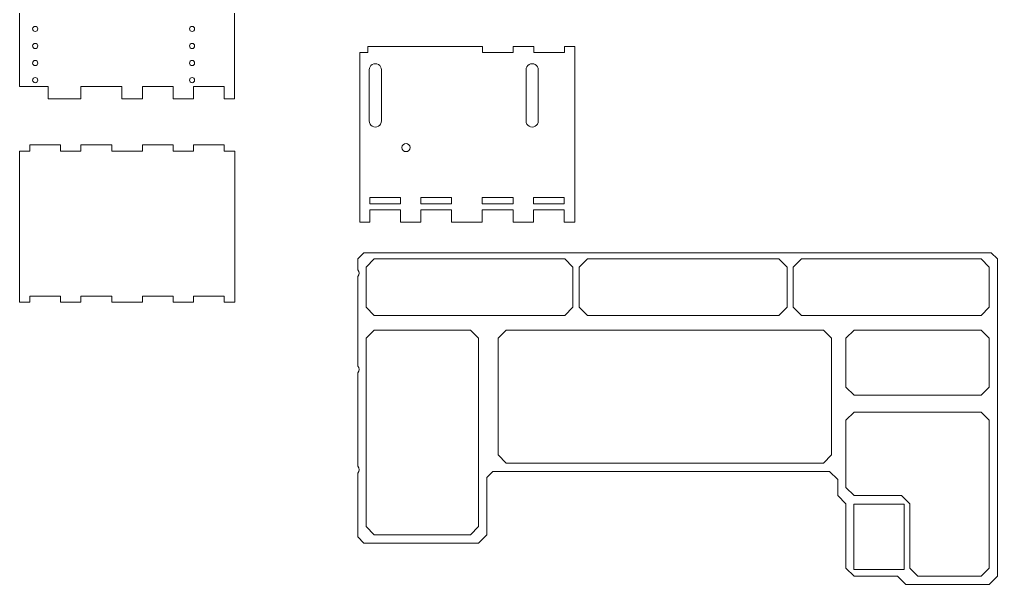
# Model space of a CAD drawing. Header units: millimetres. Extents: x -985 to 637, y -1289 to 2694.
# Drawn here: x -169.9 to 307.7, y 442.4 to 718.4 of the extents above; entities that cross this region are included whole.
import ezdxf

# ---------------------------------------------------------------- set-up
doc = ezdxf.new("R2010")
doc.units = ezdxf.units.MM
doc.header["$MEASUREMENT"] = 0

msp = doc.modelspace()

# ---------------------------------------------------------------- linework, layer by layer
at = {"color": 1, "lineweight": 0}
for points, knots in [([(-155.8601, 685.6931), (-155.8601, 685.6931), (-155.8601, 679.6931), (-155.8601, 679.6931), (-155.8601, 679.6931), (-139.8598, 679.6931), (-139.8598, 679.6931), (-139.8598, 679.6931), (-139.8598, 685.6931), (-139.8598, 685.6931), (-139.8598, 685.6931), (-119.8598, 685.6931), (-119.8598, 685.6931), (-119.8598, 685.6931), (-119.8598, 679.6931), (-119.8598, 679.6931), (-119.8598, 679.6931), (-109.8598, 679.6931), (-109.8598, 679.6931), (-109.8598, 679.6931), (-109.8598, 685.6931), (-109.8598, 685.6931), (-109.8598, 685.6931), (-94.8598, 685.6931), (-94.8598, 685.6931), (-94.8598, 685.6931), (-94.8598, 679.6931), (-94.8598, 679.6931), (-94.8598, 679.6931), (-84.8598, 679.6931), (-84.8598, 679.6931), (-84.8598, 679.6931), (-84.8598, 685.6931), (-84.8598, 685.6931), (-84.8598, 685.6931), (-69.8598, 685.6931), (-69.8598, 685.6931), (-69.8598, 685.6931), (-69.8598, 679.6931), (-69.8598, 679.6931), (-69.8598, 679.6931), (-64.8598, 679.6931), (-64.8598, 679.6931), (-64.8598, 679.6931), (-64.8598, 725.1921), (-64.8598, 725.1921), (-64.8598, 725.1921), (-69.8598, 725.1921), (-69.8598, 725.1921), (-69.8598, 725.1921), (-69.8598, 722.1921), (-69.8598, 722.1921), (-69.8598, 722.1921), (-84.8598, 722.1921), (-84.8598, 722.1921), (-84.8598, 722.1921), (-84.8598, 725.1921), (-84.8598, 725.1921), (-84.8598, 725.1921), (-94.8598, 725.1921), (-94.8598, 725.1921), (-94.8598, 725.1921), (-94.8598, 722.1921), (-94.8598, 722.1921), (-94.8598, 722.1921), (-109.8598, 722.1921), (-109.8598, 722.1921), (-109.8598, 722.1921), (-109.8598, 725.1921), (-109.8598, 725.1921), (-109.8598, 725.1921), (-165.8598, 725.1921), (-165.8598, 725.1921), (-165.8598, 725.1921), (-165.8598, 722.1921), (-165.8598, 722.1921), (-165.8598, 722.1921), (-169.8598, 722.1921), (-169.8598, 722.1921), (-169.8598, 722.1921), (-169.8598, 685.6931), (-169.8598, 685.6931), (-169.8598, 685.6931), (-155.8601, 685.6931), (-155.8601, 685.6931)], [0, 0, 0, 0, 0.03571429, 0.03571429, 0.03571429, 0.07142857, 0.07142857, 0.07142857, 0.10714286, 0.10714286, 0.10714286, 0.14285714, 0.14285714, 0.14285714, 0.17857143, 0.17857143, 0.17857143, 0.21428571, 0.21428571, 0.21428571, 0.25, 0.25, 0.25, 0.28571429, 0.28571429, 0.28571429, 0.32142857, 0.32142857, 0.32142857, 0.35714286, 0.35714286, 0.35714286, 0.39285714, 0.39285714, 0.39285714, 0.42857143, 0.42857143, 0.42857143, 0.46428571, 0.46428571, 0.46428571, 0.5, 0.5, 0.5, 0.53571429, 0.53571429, 0.53571429, 0.57142857, 0.57142857, 0.57142857, 0.60714286, 0.60714286, 0.60714286, 0.64285714, 0.64285714, 0.64285714, 0.67857143, 0.67857143, 0.67857143, 0.71428571, 0.71428571, 0.71428571, 0.75, 0.75, 0.75, 0.78571429, 0.78571429, 0.78571429, 0.82142857, 0.82142857, 0.82142857, 0.85714286, 0.85714286, 0.85714286, 0.89285714, 0.89285714, 0.89285714, 0.92857143, 0.92857143, 0.92857143, 0.96428571, 0.96428571, 0.96428571, 1, 1, 1, 1]), ([(-160.9439, 713.7978), (-160.9439, 714.4962), (-161.51, 715.0623), (-162.2084, 715.0623), (-162.9067, 715.0623), (-163.4729, 714.4962), (-163.4729, 713.7978), (-163.4729, 713.0994), (-162.9068, 712.5333), (-162.2084, 712.5333), (-161.51, 712.5333), (-160.9439, 713.0994), (-160.9439, 713.7978)], [0, 0, 0, 0, 0.25, 0.25, 0.25, 0.5, 0.5, 0.5, 0.75, 0.75, 0.75, 1, 1, 1, 1]), ([(-84.3439, 713.7978), (-84.3439, 714.4962), (-84.91, 715.0623), (-85.6084, 715.0623), (-86.3067, 715.0623), (-86.8729, 714.4962), (-86.8729, 713.7978), (-86.8729, 713.0994), (-86.3068, 712.5333), (-85.6084, 712.5333), (-84.91, 712.5333), (-84.3439, 713.0994), (-84.3439, 713.7978)], [0, 0, 0, 0, 0.25, 0.25, 0.25, 0.5, 0.5, 0.5, 0.75, 0.75, 0.75, 1, 1, 1, 1]), ([(-160.9439, 705.4645), (-160.9439, 706.1628), (-161.51, 706.729), (-162.2084, 706.729), (-162.9067, 706.729), (-163.4729, 706.1628), (-163.4729, 705.4645), (-163.4729, 704.7661), (-162.9068, 704.2), (-162.2084, 704.2), (-161.51, 704.2), (-160.9439, 704.7661), (-160.9439, 705.4645)], [0, 0, 0, 0, 0.25, 0.25, 0.25, 0.5, 0.5, 0.5, 0.75, 0.75, 0.75, 1, 1, 1, 1]), ([(-84.3439, 705.4645), (-84.3439, 706.1628), (-84.91, 706.729), (-85.6084, 706.729), (-86.3067, 706.729), (-86.8729, 706.1628), (-86.8729, 705.4645), (-86.8729, 704.7661), (-86.3068, 704.2), (-85.6084, 704.2), (-84.91, 704.2), (-84.3439, 704.7661), (-84.3439, 705.4645)], [0, 0, 0, 0, 0.25, 0.25, 0.25, 0.5, 0.5, 0.5, 0.75, 0.75, 0.75, 1, 1, 1, 1]), ([(-3.7556, 702.2233), (-3.7556, 702.2233), (-3.7556, 619.3975), (-3.7556, 619.3975), (-3.7556, 619.3975), (1.1416, 619.3975), (1.1416, 619.3975), (1.1416, 619.3975), (1.1416, 625.3975), (1.1416, 625.3975), (1.1416, 625.3975), (16.1416, 625.3975), (16.1416, 625.3975), (16.1416, 625.3975), (16.1416, 619.3975), (16.1416, 619.3975), (16.1416, 619.3975), (26.1416, 619.3975), (26.1416, 619.3975), (26.1416, 619.3975), (26.1416, 625.3975), (26.1416, 625.3975), (26.1416, 625.3975), (41.1416, 625.3975), (41.1416, 625.3975), (41.1416, 625.3975), (41.1416, 619.3975), (41.1416, 619.3975), (41.1416, 619.3975), (56.1416, 619.3975), (56.1416, 619.3975), (56.1416, 619.3975), (56.1416, 625.3975), (56.1416, 625.3975), (56.1416, 625.3975), (71.1416, 625.3975), (71.1416, 625.3975), (71.1416, 625.3975), (71.1416, 619.3975), (71.1416, 619.3975), (71.1416, 619.3975), (81.1416, 619.3975), (81.1416, 619.3975), (81.1416, 619.3975), (81.1416, 625.3975), (81.1416, 625.3975), (81.1416, 625.3975), (96.1416, 625.3975), (96.1416, 625.3975), (96.1416, 625.3975), (96.1416, 619.3975), (96.1416, 619.3975), (96.1416, 619.3975), (101.2444, 619.3975), (101.2444, 619.3975), (101.2444, 619.3975), (101.2444, 705.2233), (101.2444, 705.2233), (101.2444, 705.2233), (96.2444, 705.2233), (96.2444, 705.2233), (96.2444, 705.2233), (96.2444, 702.2233), (96.2444, 702.2233), (96.2444, 702.2233), (81.2444, 702.2233), (81.2444, 702.2233), (81.2444, 702.2233), (81.2444, 705.2233), (81.2444, 705.2233), (81.2444, 705.2233), (71.2444, 705.2233), (71.2444, 705.2233), (71.2444, 705.2233), (71.2444, 702.2233), (71.2444, 702.2233), (71.2444, 702.2233), (56.2444, 702.2233), (56.2444, 702.2233), (56.2444, 702.2233), (56.2444, 705.2233), (56.2444, 705.2233), (56.2444, 705.2233), (0.2444, 705.2233), (0.2444, 705.2233), (0.2444, 705.2233), (0.2444, 702.2233), (0.2444, 702.2233), (0.2444, 702.2233), (-3.7556, 702.2233), (-3.7556, 702.2233)], [0, 0, 0, 0, 0.03333333, 0.03333333, 0.03333333, 0.06666667, 0.06666667, 0.06666667, 0.1, 0.1, 0.1, 0.13333333, 0.13333333, 0.13333333, 0.16666667, 0.16666667, 0.16666667, 0.2, 0.2, 0.2, 0.23333333, 0.23333333, 0.23333333, 0.26666667, 0.26666667, 0.26666667, 0.3, 0.3, 0.3, 0.33333333, 0.33333333, 0.33333333, 0.36666667, 0.36666667, 0.36666667, 0.4, 0.4, 0.4, 0.43333333, 0.43333333, 0.43333333, 0.46666667, 0.46666667, 0.46666667, 0.5, 0.5, 0.5, 0.53333333, 0.53333333, 0.53333333, 0.56666667, 0.56666667, 0.56666667, 0.6, 0.6, 0.6, 0.63333333, 0.63333333, 0.63333333, 0.66666667, 0.66666667, 0.66666667, 0.7, 0.7, 0.7, 0.73333333, 0.73333333, 0.73333333, 0.76666667, 0.76666667, 0.76666667, 0.8, 0.8, 0.8, 0.83333333, 0.83333333, 0.83333333, 0.86666667, 0.86666667, 0.86666667, 0.9, 0.9, 0.9, 0.93333333, 0.93333333, 0.93333333, 0.96666667, 0.96666667, 0.96666667, 1, 1, 1, 1]), ([(-160.9439, 697.1311), (-160.9439, 697.8295), (-161.51, 698.3956), (-162.2084, 698.3956), (-162.9067, 698.3956), (-163.4729, 697.8295), (-163.4729, 697.1311), (-163.4729, 696.4328), (-162.9068, 695.8666), (-162.2084, 695.8666), (-161.51, 695.8666), (-160.9439, 696.4328), (-160.9439, 697.1311)], [0, 0, 0, 0, 0.25, 0.25, 0.25, 0.5, 0.5, 0.5, 0.75, 0.75, 0.75, 1, 1, 1, 1]), ([(-84.3439, 697.1311), (-84.3439, 697.8295), (-84.91, 698.3956), (-85.6084, 698.3956), (-86.3067, 698.3956), (-86.8729, 697.8295), (-86.8729, 697.1311), (-86.8729, 696.4328), (-86.3068, 695.8666), (-85.6084, 695.8666), (-84.91, 695.8666), (-84.3439, 696.4328), (-84.3439, 697.1311)], [0, 0, 0, 0, 0.25, 0.25, 0.25, 0.5, 0.5, 0.5, 0.75, 0.75, 0.75, 1, 1, 1, 1]), ([(6.8958, 693.829), (6.8958, 694.9008), (6.324, 695.8912), (5.3958, 696.4271), (4.4676, 696.963), (3.324, 696.963), (2.3958, 696.4271), (1.4676, 695.8912), (0.8958, 694.9008), (0.8958, 693.829), (0.8958, 693.829), (0.8958, 668.829), (0.8958, 668.829), (0.8958, 667.7572), (1.4676, 666.7668), (2.3958, 666.2309), (3.324, 665.695), (4.4676, 665.695), (5.3958, 666.2309), (6.324, 666.7668), (6.8958, 667.7572), (6.8958, 668.829), (6.8958, 668.829), (6.8958, 693.829), (6.8958, 693.829)], [0, 0, 0, 0, 0.125, 0.125, 0.125, 0.25, 0.25, 0.25, 0.375, 0.375, 0.375, 0.5, 0.5, 0.5, 0.625, 0.625, 0.625, 0.75, 0.75, 0.75, 0.875, 0.875, 0.875, 1, 1, 1, 1]), ([(77.4958, 668.829), (77.4958, 667.7572), (78.0676, 666.7668), (78.9958, 666.2309), (79.924, 665.695), (81.0676, 665.695), (81.9958, 666.2309), (82.924, 666.7668), (83.4958, 667.7572), (83.4958, 668.829), (83.4958, 668.829), (83.4958, 693.829), (83.4958, 693.829), (83.4958, 694.9008), (82.924, 695.8912), (81.9958, 696.4271), (81.0676, 696.963), (79.924, 696.963), (78.9958, 696.4271), (78.0676, 695.8912), (77.4958, 694.9008), (77.4958, 693.829), (77.4958, 693.829), (77.4958, 668.829), (77.4958, 668.829)], [0, 0, 0, 0, 0.125, 0.125, 0.125, 0.25, 0.25, 0.25, 0.375, 0.375, 0.375, 0.5, 0.5, 0.5, 0.625, 0.625, 0.625, 0.75, 0.75, 0.75, 0.875, 0.875, 0.875, 1, 1, 1, 1]), ([(-160.9439, 688.7978), (-160.9439, 689.4962), (-161.51, 690.0623), (-162.2084, 690.0623), (-162.9067, 690.0623), (-163.4729, 689.4962), (-163.4729, 688.7978), (-163.4729, 688.0994), (-162.9068, 687.5333), (-162.2084, 687.5333), (-161.51, 687.5333), (-160.9439, 688.0994), (-160.9439, 688.7978)], [0, 0, 0, 0, 0.25, 0.25, 0.25, 0.5, 0.5, 0.5, 0.75, 0.75, 0.75, 1, 1, 1, 1]), ([(-84.3439, 688.7978), (-84.3439, 689.4962), (-84.91, 690.0623), (-85.6084, 690.0623), (-86.3067, 690.0623), (-86.8729, 689.4962), (-86.8729, 688.7978), (-86.8729, 688.0994), (-86.3068, 687.5333), (-85.6084, 687.5333), (-84.91, 687.5333), (-84.3439, 688.0994), (-84.3439, 688.7978)], [0, 0, 0, 0, 0.25, 0.25, 0.25, 0.5, 0.5, 0.5, 0.75, 0.75, 0.75, 1, 1, 1, 1]), ([(-164.8598, 654.1166), (-164.8598, 654.1166), (-169.8598, 654.1166), (-169.8598, 654.1166), (-169.8598, 654.1166), (-169.8598, 580.2908), (-169.8598, 580.2908), (-169.8598, 580.2908), (-164.8598, 580.2908), (-164.8598, 580.2908), (-164.8598, 580.2908), (-164.8598, 583.2908), (-164.8598, 583.2908), (-164.8598, 583.2908), (-149.8598, 583.2908), (-149.8598, 583.2908), (-149.8598, 583.2908), (-149.8598, 580.2908), (-149.8598, 580.2908), (-149.8598, 580.2908), (-139.8598, 580.2908), (-139.8598, 580.2908), (-139.8598, 580.2908), (-139.8598, 583.2908), (-139.8598, 583.2908), (-139.8598, 583.2908), (-124.8598, 583.2908), (-124.8598, 583.2908), (-124.8598, 583.2908), (-124.8598, 580.2908), (-124.8598, 580.2908), (-124.8598, 580.2908), (-109.8598, 580.2908), (-109.8598, 580.2908), (-109.8598, 580.2908), (-109.8598, 583.2908), (-109.8598, 583.2908), (-109.8598, 583.2908), (-94.8598, 583.2908), (-94.8598, 583.2908), (-94.8598, 583.2908), (-94.8598, 580.2908), (-94.8598, 580.2908), (-94.8598, 580.2908), (-84.8598, 580.2908), (-84.8598, 580.2908), (-84.8598, 580.2908), (-84.8598, 583.2908), (-84.8598, 583.2908), (-84.8598, 583.2908), (-69.8598, 583.2908), (-69.8598, 583.2908), (-69.8598, 583.2908), (-69.8598, 580.2908), (-69.8598, 580.2908), (-69.8598, 580.2908), (-64.757, 580.2908), (-64.757, 580.2908), (-64.757, 580.2908), (-64.757, 654.1166), (-64.757, 654.1166), (-64.757, 654.1166), (-69.8598, 654.1166), (-69.8598, 654.1166), (-69.8598, 654.1166), (-69.8598, 657.1166), (-69.8598, 657.1166), (-69.8598, 657.1166), (-84.8598, 657.1166), (-84.8598, 657.1166), (-84.8598, 657.1166), (-84.8598, 654.1166), (-84.8598, 654.1166), (-84.8598, 654.1166), (-94.8598, 654.1166), (-94.8598, 654.1166), (-94.8598, 654.1166), (-94.8598, 657.1166), (-94.8598, 657.1166), (-94.8598, 657.1166), (-109.8598, 657.1166), (-109.8598, 657.1166), (-109.8598, 657.1166), (-109.8598, 654.1166), (-109.8598, 654.1166), (-109.8598, 654.1166), (-124.8598, 654.1166), (-124.8598, 654.1166), (-124.8598, 654.1166), (-124.8598, 657.1166), (-124.8598, 657.1166), (-124.8598, 657.1166), (-139.8598, 657.1166), (-139.8598, 657.1166), (-139.8598, 657.1166), (-139.8598, 654.1166), (-139.8598, 654.1166), (-139.8598, 654.1166), (-149.8598, 654.1166), (-149.8598, 654.1166), (-149.8598, 654.1166), (-149.8598, 657.1166), (-149.8598, 657.1166), (-149.8598, 657.1166), (-164.8598, 657.1166), (-164.8598, 657.1166), (-164.8598, 657.1166), (-164.8598, 654.1166), (-164.8598, 654.1166)], [0, 0, 0, 0, 0.02777778, 0.02777778, 0.02777778, 0.05555556, 0.05555556, 0.05555556, 0.08333333, 0.08333333, 0.08333333, 0.11111111, 0.11111111, 0.11111111, 0.13888889, 0.13888889, 0.13888889, 0.16666667, 0.16666667, 0.16666667, 0.19444444, 0.19444444, 0.19444444, 0.22222222, 0.22222222, 0.22222222, 0.25, 0.25, 0.25, 0.27777778, 0.27777778, 0.27777778, 0.30555556, 0.30555556, 0.30555556, 0.33333333, 0.33333333, 0.33333333, 0.36111111, 0.36111111, 0.36111111, 0.38888889, 0.38888889, 0.38888889, 0.41666667, 0.41666667, 0.41666667, 0.44444444, 0.44444444, 0.44444444, 0.47222222, 0.47222222, 0.47222222, 0.5, 0.5, 0.5, 0.52777778, 0.52777778, 0.52777778, 0.55555556, 0.55555556, 0.55555556, 0.58333333, 0.58333333, 0.58333333, 0.61111111, 0.61111111, 0.61111111, 0.63888889, 0.63888889, 0.63888889, 0.66666667, 0.66666667, 0.66666667, 0.69444444, 0.69444444, 0.69444444, 0.72222222, 0.72222222, 0.72222222, 0.75, 0.75, 0.75, 0.77777778, 0.77777778, 0.77777778, 0.80555556, 0.80555556, 0.80555556, 0.83333333, 0.83333333, 0.83333333, 0.86111111, 0.86111111, 0.86111111, 0.88888889, 0.88888889, 0.88888889, 0.91666667, 0.91666667, 0.91666667, 0.94444444, 0.94444444, 0.94444444, 0.97222222, 0.97222222, 0.97222222, 1, 1, 1, 1]), ([(20.8967, 655.8456), (20.8967, 656.9501), (20.0013, 657.8456), (18.8967, 657.8456), (17.7922, 657.8456), (16.8967, 656.9501), (16.8967, 655.8456), (16.8967, 654.741), (17.7921, 653.8456), (18.8967, 653.8456), (20.0013, 653.8456), (20.8967, 654.741), (20.8967, 655.8456)], [0, 0, 0, 0, 0.25, 0.25, 0.25, 0.5, 0.5, 0.5, 0.75, 0.75, 0.75, 1, 1, 1, 1]), ([(1.1416, 628.3975), (1.1416, 628.3975), (1.1416, 631.3975), (1.1416, 631.3975), (1.1416, 631.3975), (16.1416, 631.3975), (16.1416, 631.3975), (16.1416, 631.3975), (16.1416, 628.3975), (16.1416, 628.3975), (16.1416, 628.3975), (1.1416, 628.3975), (1.1416, 628.3975)], [0, 0, 0, 0, 0.25, 0.25, 0.25, 0.5, 0.5, 0.5, 0.75, 0.75, 0.75, 1, 1, 1, 1]), ([(26.1416, 628.3975), (26.1416, 628.3975), (26.1416, 631.3975), (26.1416, 631.3975), (26.1416, 631.3975), (41.1416, 631.3975), (41.1416, 631.3975), (41.1416, 631.3975), (41.1416, 628.3975), (41.1416, 628.3975), (41.1416, 628.3975), (26.1416, 628.3975), (26.1416, 628.3975)], [0, 0, 0, 0, 0.25, 0.25, 0.25, 0.5, 0.5, 0.5, 0.75, 0.75, 0.75, 1, 1, 1, 1]), ([(56.1416, 628.3975), (56.1416, 628.3975), (56.1416, 631.3975), (56.1416, 631.3975), (56.1416, 631.3975), (71.1416, 631.3975), (71.1416, 631.3975), (71.1416, 631.3975), (71.1416, 628.3975), (71.1416, 628.3975), (71.1416, 628.3975), (56.1416, 628.3975), (56.1416, 628.3975)], [0, 0, 0, 0, 0.25, 0.25, 0.25, 0.5, 0.5, 0.5, 0.75, 0.75, 0.75, 1, 1, 1, 1]), ([(81.1416, 628.3975), (81.1416, 628.3975), (81.1416, 631.3975), (81.1416, 631.3975), (81.1416, 631.3975), (96.1416, 631.3975), (96.1416, 631.3975), (96.1416, 631.3975), (96.1416, 628.3975), (96.1416, 628.3975), (96.1416, 628.3975), (81.1416, 628.3975), (81.1416, 628.3975)], [0, 0, 0, 0, 0.25, 0.25, 0.25, 0.5, 0.5, 0.5, 0.75, 0.75, 0.75, 1, 1, 1, 1]), ([(-4.6632, 545.8092), (-3.8621, 546.7735), (-3.8612, 548.1702), (-4.6632, 549.1338), (-4.6632, 549.1338), (-4.6632, 592.8092), (-4.6632, 592.8092), (-3.8621, 593.7735), (-3.8612, 595.1702), (-4.6632, 596.1338), (-4.6632, 596.1338), (-4.6632, 601.4715), (-4.6632, 601.4715), (-4.6632, 601.4715), (-1.6632, 604.4715), (-1.6632, 604.4715), (-1.6632, 604.4715), (304.7196, 604.4715), (304.7196, 604.4715), (304.7196, 604.4715), (307.7196, 601.4715), (307.7196, 601.4715), (307.7196, 601.4715), (307.7196, 446.4359), (307.7196, 446.4359), (307.7196, 446.4359), (303.7196, 442.4359), (303.7196, 442.4359), (303.7196, 442.4359), (262.9042, 442.4359), (262.9042, 442.4359), (262.9042, 442.4359), (258.9042, 446.4359), (258.9042, 446.4359), (258.9042, 446.4359), (237.7196, 446.4359), (237.7196, 446.4359), (237.7196, 446.4359), (233.7196, 450.4359), (233.7196, 450.4359), (233.7196, 450.4359), (233.7196, 481.8467), (233.7196, 481.8467), (233.7196, 481.8467), (229.7196, 485.8467), (229.7196, 485.8467), (229.7196, 485.8467), (229.7196, 493.6725), (229.7196, 493.6725), (229.7196, 493.6725), (225.7196, 497.6725), (225.7196, 497.6725), (225.7196, 497.6725), (61.3368, 497.6725), (61.3368, 497.6725), (61.3368, 497.6725), (58.3368, 494.6725), (58.3368, 494.6725), (58.3368, 494.6725), (58.3368, 466.6725), (58.3368, 466.6725), (58.3368, 466.6725), (54.3368, 462.6725), (54.3368, 462.6725), (54.3368, 462.6725), (-1.6632, 462.6725), (-1.6632, 462.6725), (-1.6632, 462.6725), (-4.6632, 465.6725), (-4.6632, 465.6725), (-4.6632, 465.6725), (-4.6632, 496.8092), (-4.6632, 496.8092), (-3.8621, 497.7735), (-3.8612, 499.1702), (-4.6632, 500.1338), (-4.6632, 500.1338), (-4.6632, 545.8092), (-4.6632, 545.8092)], [0, 0, 0, 0, 0.03846154, 0.03846154, 0.03846154, 0.07692308, 0.07692308, 0.07692308, 0.11538462, 0.11538462, 0.11538462, 0.15384615, 0.15384615, 0.15384615, 0.19230769, 0.19230769, 0.19230769, 0.23076923, 0.23076923, 0.23076923, 0.26923077, 0.26923077, 0.26923077, 0.30769231, 0.30769231, 0.30769231, 0.34615385, 0.34615385, 0.34615385, 0.38461538, 0.38461538, 0.38461538, 0.42307692, 0.42307692, 0.42307692, 0.46153846, 0.46153846, 0.46153846, 0.5, 0.5, 0.5, 0.53846154, 0.53846154, 0.53846154, 0.57692308, 0.57692308, 0.57692308, 0.61538462, 0.61538462, 0.61538462, 0.65384615, 0.65384615, 0.65384615, 0.69230769, 0.69230769, 0.69230769, 0.73076923, 0.73076923, 0.73076923, 0.76923077, 0.76923077, 0.76923077, 0.80769231, 0.80769231, 0.80769231, 0.84615385, 0.84615385, 0.84615385, 0.88461538, 0.88461538, 0.88461538, 0.92307692, 0.92307692, 0.92307692, 0.96153846, 0.96153846, 0.96153846, 1, 1, 1, 1]), ([(100.4083, 597.4715), (100.4083, 597.4715), (100.4083, 577.8467), (100.4083, 577.8467), (100.4083, 577.8467), (96.4083, 573.8467), (96.4083, 573.8467), (96.4083, 573.8467), (3.3368, 573.8467), (3.3368, 573.8467), (3.3368, 573.8467), (-0.6632, 577.8467), (-0.6632, 577.8467), (-0.6632, 577.8467), (-0.6632, 597.4715), (-0.6632, 597.4715), (-0.6632, 597.4715), (3.3368, 601.4715), (3.3368, 601.4715), (3.3368, 601.4715), (96.4083, 601.4715), (96.4083, 601.4715), (96.4083, 601.4715), (100.4083, 597.4715), (100.4083, 597.4715)], [0, 0, 0, 0, 0.125, 0.125, 0.125, 0.25, 0.25, 0.25, 0.375, 0.375, 0.375, 0.5, 0.5, 0.5, 0.625, 0.625, 0.625, 0.75, 0.75, 0.75, 0.875, 0.875, 0.875, 1, 1, 1, 1]), ([(204.9703, 577.8467), (204.9703, 577.8467), (200.9703, 573.8467), (200.9703, 573.8467), (200.9703, 573.8467), (107.46, 573.8467), (107.46, 573.8467), (107.46, 573.8467), (103.46, 577.8467), (103.46, 577.8467), (103.46, 577.8467), (103.46, 597.4715), (103.46, 597.4715), (103.46, 597.4715), (107.46, 601.4715), (107.46, 601.4715), (107.46, 601.4715), (200.9703, 601.4715), (200.9703, 601.4715), (200.9703, 601.4715), (204.9703, 597.4715), (204.9703, 597.4715), (204.9703, 597.4715), (204.9703, 577.8467), (204.9703, 577.8467)], [0, 0, 0, 0, 0.125, 0.125, 0.125, 0.25, 0.25, 0.25, 0.375, 0.375, 0.375, 0.5, 0.5, 0.5, 0.625, 0.625, 0.625, 0.75, 0.75, 0.75, 0.875, 0.875, 0.875, 1, 1, 1, 1]), ([(303.7196, 577.8467), (303.7196, 577.8467), (299.7196, 573.8467), (299.7196, 573.8467), (299.7196, 573.8467), (211.9568, 573.8467), (211.9568, 573.8467), (211.9568, 573.8467), (207.9568, 577.8467), (207.9568, 577.8467), (207.9568, 577.8467), (207.9568, 597.4715), (207.9568, 597.4715), (207.9568, 597.4715), (211.9568, 601.4715), (211.9568, 601.4715), (211.9568, 601.4715), (299.7196, 601.4715), (299.7196, 601.4715), (299.7196, 601.4715), (303.7196, 597.4715), (303.7196, 597.4715), (303.7196, 597.4715), (303.7196, 577.8467), (303.7196, 577.8467)], [0, 0, 0, 0, 0.125, 0.125, 0.125, 0.25, 0.25, 0.25, 0.375, 0.375, 0.375, 0.5, 0.5, 0.5, 0.625, 0.625, 0.625, 0.75, 0.75, 0.75, 0.875, 0.875, 0.875, 1, 1, 1, 1]), ([(-0.6632, 470.6725), (-0.6632, 470.6725), (-0.6632, 562.6725), (-0.6632, 562.6725), (-0.6632, 562.6725), (3.3368, 566.6725), (3.3368, 566.6725), (3.3368, 566.6725), (50.3368, 566.6725), (50.3368, 566.6725), (50.3368, 566.6725), (54.3368, 562.6725), (54.3368, 562.6725), (54.3368, 562.6725), (54.3368, 470.6725), (54.3368, 470.6725), (54.3368, 470.6725), (50.3368, 466.6725), (50.3368, 466.6725), (50.3368, 466.6725), (3.3368, 466.6725), (3.3368, 466.6725), (3.3368, 466.6725), (-0.6632, 470.6725), (-0.6632, 470.6725)], [0, 0, 0, 0, 0.125, 0.125, 0.125, 0.25, 0.25, 0.25, 0.375, 0.375, 0.375, 0.5, 0.5, 0.5, 0.625, 0.625, 0.625, 0.75, 0.75, 0.75, 0.875, 0.875, 0.875, 1, 1, 1, 1]), ([(226.7552, 562.6725), (226.7552, 562.6725), (226.7552, 505.6725), (226.7552, 505.6725), (226.7552, 505.6725), (222.7552, 501.6725), (222.7552, 501.6725), (222.7552, 501.6725), (67.8368, 501.6725), (67.8368, 501.6725), (67.8368, 501.6725), (63.8368, 505.6725), (63.8368, 505.6725), (63.8368, 505.6725), (63.8368, 562.6725), (63.8368, 562.6725), (63.8368, 562.6725), (67.8368, 566.6725), (67.8368, 566.6725), (67.8368, 566.6725), (222.7552, 566.6725), (222.7552, 566.6725), (222.7552, 566.6725), (226.7552, 562.6725), (226.7552, 562.6725)], [0, 0, 0, 0, 0.125, 0.125, 0.125, 0.25, 0.25, 0.25, 0.375, 0.375, 0.375, 0.5, 0.5, 0.5, 0.625, 0.625, 0.625, 0.75, 0.75, 0.75, 0.875, 0.875, 0.875, 1, 1, 1, 1]), ([(233.7196, 538.8467), (233.7196, 538.8467), (233.7196, 562.6725), (233.7196, 562.6725), (233.7196, 562.6725), (237.7196, 566.6725), (237.7196, 566.6725), (237.7196, 566.6725), (299.7196, 566.6725), (299.7196, 566.6725), (299.7196, 566.6725), (303.7196, 562.6725), (303.7196, 562.6725), (303.7196, 562.6725), (303.7196, 538.8467), (303.7196, 538.8467), (303.7196, 538.8467), (299.7196, 534.8467), (299.7196, 534.8467), (299.7196, 534.8467), (237.7196, 534.8467), (237.7196, 534.8467), (237.7196, 534.8467), (233.7196, 538.8467), (233.7196, 538.8467)], [0, 0, 0, 0, 0.125, 0.125, 0.125, 0.25, 0.25, 0.25, 0.375, 0.375, 0.375, 0.5, 0.5, 0.5, 0.625, 0.625, 0.625, 0.75, 0.75, 0.75, 0.875, 0.875, 0.875, 1, 1, 1, 1]), ([(303.7196, 522.6515), (303.7196, 522.6515), (303.7196, 450.4359), (303.7196, 450.4359), (303.7196, 450.4359), (299.7196, 446.4359), (299.7196, 446.4359), (299.7196, 446.4359), (268.9042, 446.4359), (268.9042, 446.4359), (268.9042, 446.4359), (264.9042, 450.4359), (264.9042, 450.4359), (264.9042, 450.4359), (264.9042, 481.8467), (264.9042, 481.8467), (264.9042, 481.8467), (260.9042, 485.8467), (260.9042, 485.8467), (260.9042, 485.8467), (237.7196, 485.8467), (237.7196, 485.8467), (237.7196, 485.8467), (233.7196, 489.8467), (233.7196, 489.8467), (233.7196, 489.8467), (233.7196, 522.6515), (233.7196, 522.6515), (233.7196, 522.6515), (237.7196, 526.6515), (237.7196, 526.6515), (237.7196, 526.6515), (299.7196, 526.6515), (299.7196, 526.6515), (299.7196, 526.6515), (303.7196, 522.6515), (303.7196, 522.6515)], [0, 0, 0, 0, 0.08333333, 0.08333333, 0.08333333, 0.16666667, 0.16666667, 0.16666667, 0.25, 0.25, 0.25, 0.33333333, 0.33333333, 0.33333333, 0.41666667, 0.41666667, 0.41666667, 0.5, 0.5, 0.5, 0.58333333, 0.58333333, 0.58333333, 0.66666667, 0.66666667, 0.66666667, 0.75, 0.75, 0.75, 0.83333333, 0.83333333, 0.83333333, 0.91666667, 0.91666667, 0.91666667, 1, 1, 1, 1]), ([(237.6116, 449.7207), (237.6116, 449.7207), (237.6116, 481.7207), (237.6116, 481.7207), (237.6116, 481.7207), (262.1116, 481.7207), (262.1116, 481.7207), (262.1116, 481.7207), (262.1116, 449.7207), (262.1116, 449.7207), (262.1116, 449.7207), (237.6116, 449.7207), (237.6116, 449.7207)], [0, 0, 0, 0, 0.25, 0.25, 0.25, 0.5, 0.5, 0.5, 0.75, 0.75, 0.75, 1, 1, 1, 1])]:
    msp.add_open_spline(points, degree=3, knots=knots, dxfattribs=at)

doc.saveas('drawing.dxf')
